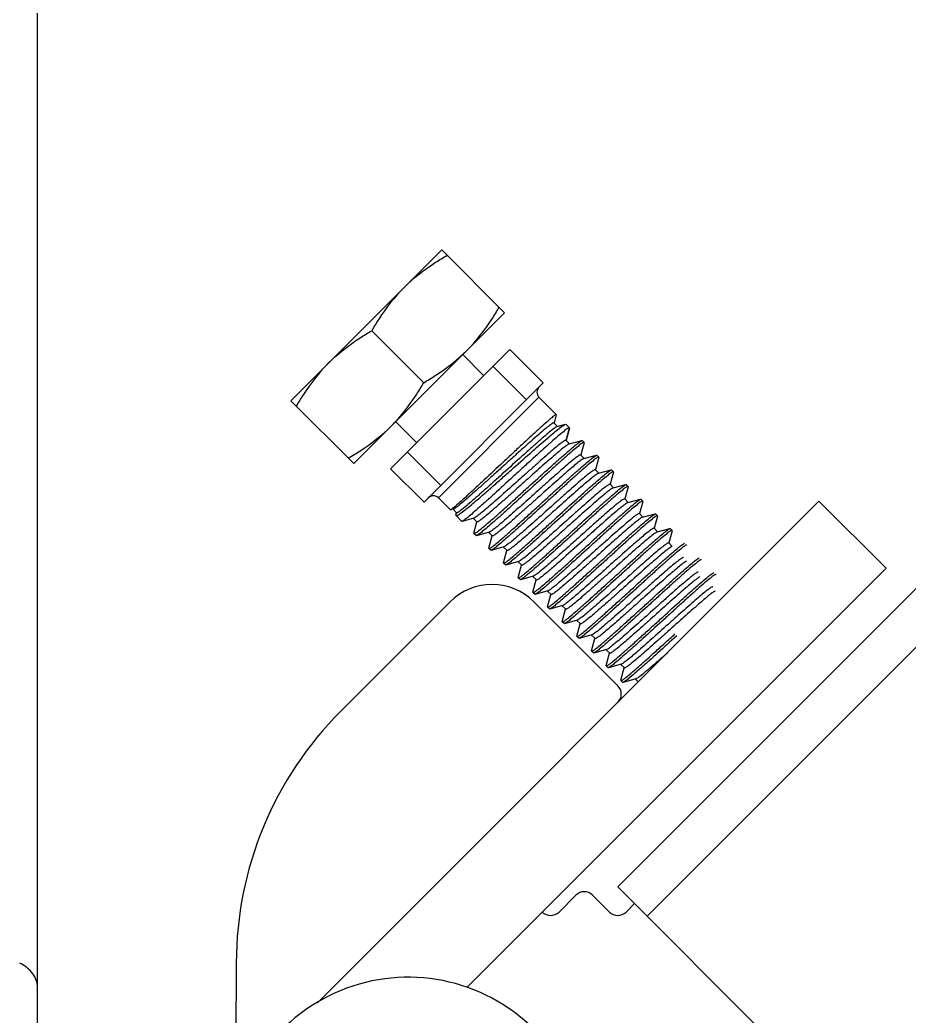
# Model space of a CAD drawing. Extents: x 27938 to 1507990, y 110129 to 923079.
# Drawn here: x 555627 to 556241, y 366413 to 367100 of the extents above; entities that cross this region are included whole.
import ezdxf

# ---------------------------------------------------------------- set-up
doc = ezdxf.new("R2010")
doc.units = 0
doc.header["$LTSCALE"] = 1000
doc.header["$MEASUREMENT"] = 0

msp = doc.modelspace()

# ---------------------------------------------------------------- linework, layer by layer
for p, q in [((556039.64, 366502.44), (558616.91, 369079.7)), ((555639.43, 366391), (555639.43, 369059.47)), ((556059.88, 366482.2), (558637.15, 369059.47)), ((555814.13, 366837.81), (555918.21, 366941.9)), ((555961.58, 366898.53), (555918.21, 366941.9)), ((555857.5, 366794.45), (555961.58, 366898.53)), ((555869.92, 366886.1), (555905.78, 366850.24)), ((555965.12, 366873.16), (555882.87, 366790.91)), ((555932.67, 366869.62), (555947.12, 366855.16)), ((555965.12, 366873.16), (555988.25, 366850.03)), ((555953.56, 366861.59), (555976.69, 366838.46)), ((555906, 366767.78), (555988.25, 366850.03)), ((555985.29, 366840.13), (555915.9, 366770.74)), ((555997.2, 366828.21), (555985.29, 366840.13)), ((555857.5, 366794.45), (555814.13, 366837.81)), ((555997.21, 366828.06), (555995.71, 366822.48)), ((555997.21, 366828.06), (555997.2, 366828.21)), ((555886.41, 366823.36), (555900.87, 366808.9)), ((555995.63, 366822.51), (555998.08, 366820.05)), ((555997.89, 366820), (555997.74, 366819.95)), ((555997.89, 366820), (556003.58, 366821.51)), ((556003.58, 366821.51), (556003.93, 366821.48)), ((556006.26, 366819.15), (556003.93, 366821.48)), ((556003.96, 366810.44), (556006.29, 366819.09)), ((556006.28, 366818.91), (556004.02, 366810.48)), ((556006.29, 366819.09), (556006.26, 366819.15)), ((556006.28, 366818.91), (556006.29, 366819.09)), ((556003.92, 366810.5), (556006.38, 366808.05)), ((556006.17, 366808), (556005.94, 366807.92)), ((556006.17, 366808), (556014.88, 366810.31)), ((556016.4, 366808.79), (556014.13, 366800.36)), ((556014.88, 366810.31), (556015.12, 366810.3)), ((556016.38, 366809.03), (556015.12, 366810.3)), ((556016.4, 366808.79), (556016.38, 366809.03)), ((555894.43, 366802.47), (555917.56, 366779.34)), ((556014.04, 366800.39), (556016.5, 366797.93)), ((556016.29, 366797.88), (556025, 366800.19)), ((556026.52, 366798.67), (556024.25, 366790.24)), ((556025, 366800.19), (556025.24, 366800.18)), ((556026.5, 366798.92), (556025.24, 366800.18)), ((556026.52, 366798.67), (556026.5, 366798.92)), ((556016.29, 366797.88), (556016.15, 366797.83)), ((555882.87, 366790.91), (555906, 366767.78)), ((556024.16, 366790.27), (556026.62, 366787.81)), ((556026.41, 366787.76), (556035.12, 366790.08)), ((556036.64, 366788.55), (556034.37, 366780.12)), ((556035.12, 366790.08), (556035.36, 366790.06)), ((556036.62, 366788.8), (556035.36, 366790.06)), ((556036.64, 366788.55), (556036.62, 366788.8)), ((556034.28, 366780.15), (556036.74, 366777.69)), ((556036.53, 366777.64), (556045.24, 366779.96)), ((556046.76, 366778.43), (556044.49, 366770)), ((556045.24, 366779.96), (556045.48, 366779.94)), ((556046.74, 366778.68), (556045.48, 366779.94)), ((556046.76, 366778.43), (556046.74, 366778.68)), ((556178.42, 366768.43), (555832.4, 366422.41)), ((555924.18, 366762.46), (555915.9, 366770.74)), ((556044.4, 366770.03), (556046.85, 366767.57)), ((556046.65, 366767.52), (556055.36, 366769.84)), ((556056.87, 366768.32), (556054.61, 366759.88)), ((556055.36, 366769.84), (556055.6, 366769.82)), ((556056.86, 366768.56), (556055.6, 366769.82)), ((556056.87, 366768.32), (556056.86, 366768.56)), ((556224.68, 366722.17), (556178.42, 366768.43)), ((555924.28, 366762.45), (555924.18, 366762.46)), ((555926.2, 366762.97), (555924.28, 366762.45)), ((555928.48, 366760.45), (555926.02, 366762.92)), ((555928.02, 366759.03), (555928.4, 366760.47)), ((555932.07, 366754.56), (555928.05, 366758.59)), ((556054.52, 366759.91), (556056.97, 366757.46)), ((556056.76, 366757.4), (556065.47, 366759.72)), ((556066.99, 366758.2), (556064.73, 366749.76)), ((556065.47, 366759.72), (556065.72, 366759.7)), ((556066.98, 366758.44), (556065.72, 366759.7)), ((556066.99, 366758.2), (556066.98, 366758.44)), ((555932.27, 366754.55), (555932.07, 366754.56)), ((555940.28, 366756.7), (555932.27, 366754.55)), ((555942.52, 366754.19), (555940.07, 366756.65)), ((555940.42, 366756.75), (555940.28, 366756.7)), ((555940.39, 366746.52), (555942.43, 366754.22)), ((555940.39, 366746.52), (555940.41, 366746.23)), ((555941.93, 366744.71), (555940.41, 366746.23)), ((555942.18, 366744.69), (555941.93, 366744.71)), ((555950.87, 366747.02), (555942.18, 366744.69)), ((555953.11, 366744.51), (555950.66, 366746.97)), ((555950.77, 366736.09), (555953.02, 366744.54)), ((556064.64, 366749.79), (556067.09, 366747.34)), ((556066.88, 366747.28), (556066.62, 366747.18)), ((556066.88, 366747.28), (556075.59, 366749.6)), ((556077.11, 366748.08), (556074.85, 366739.65)), ((556075.59, 366749.6), (556075.83, 366749.58)), ((556077.1, 366748.32), (556075.83, 366749.58)), ((555960.99, 366736.9), (555952.29, 366734.57)), ((555963.23, 366734.39), (555960.78, 366736.85)), ((556074.76, 366739.67), (556077.21, 366737.22)), ((555950.77, 366736.09), (555950.79, 366735.85)), ((555952.05, 366734.59), (555950.79, 366735.85)), ((555952.29, 366734.57), (555952.05, 366734.59)), ((555960.89, 366725.97), (555963.14, 366734.42)), ((555960.89, 366725.97), (555960.91, 366725.73)), ((555962.17, 366724.47), (555960.91, 366725.73)), ((555962.41, 366724.45), (555962.17, 366724.47)), ((555971.11, 366726.78), (555962.41, 366724.45)), ((555973.35, 366724.27), (555970.9, 366726.73)), ((555971.01, 366715.85), (555973.26, 366724.3)), ((555935.52, 366433.01), (556224.68, 366722.17)), ((555981.23, 366716.66), (555972.53, 366714.33)), ((555983.47, 366714.16), (555981.02, 366716.61)), ((555971.01, 366715.85), (555971.03, 366715.61)), ((555972.29, 366714.35), (555971.03, 366715.61)), ((555972.53, 366714.33), (555972.29, 366714.35)), ((555981.13, 366705.73), (555983.38, 366714.18)), ((555981.13, 366705.73), (555981.15, 366705.49)), ((555982.41, 366704.23), (555981.15, 366705.49)), ((555982.65, 366704.21), (555982.41, 366704.23)), ((555991.35, 366706.55), (555982.65, 366704.21)), ((555993.59, 366704.04), (555991.14, 366706.49)), ((555991.25, 366695.61), (555993.5, 366704.06)), ((555848.38, 366623.43), (555923.98, 366699.02)), ((555981.8, 366699.02), (556039.63, 366641.2)), ((555991.25, 366695.61), (555991.27, 366695.37)), ((556001.47, 366696.43), (555992.77, 366694.09)), ((556003.71, 366693.92), (556001.26, 366696.37)), ((555992.53, 366694.11), (555991.27, 366695.37)), ((555992.77, 366694.09), (555992.53, 366694.11)), ((556001.37, 366685.49), (556003.62, 366693.94)), ((556001.37, 366685.49), (556001.39, 366685.25)), ((556002.65, 366683.99), (556001.39, 366685.25)), ((556002.89, 366683.97), (556002.65, 366683.99)), ((556011.58, 366686.31), (556002.89, 366683.97)), ((556013.83, 366683.8), (556011.37, 366686.25)), ((556011.49, 366675.37), (556013.74, 366683.82)), ((556011.49, 366675.37), (556011.51, 366675.13)), ((556012.77, 366673.87), (556011.51, 366675.13)), ((556021.7, 366676.19), (556013.01, 366673.85)), ((556023.95, 366673.68), (556021.49, 366676.13)), ((556013.01, 366673.85), (556012.77, 366673.87)), ((556021.61, 366665.25), (556023.86, 366673.7)), ((556021.61, 366665.25), (556021.62, 366665.01)), ((556022.89, 366663.75), (556021.62, 366665.01)), ((556023.13, 366663.73), (556022.89, 366663.75)), ((556031.82, 366666.07), (556023.13, 366663.73)), ((556034.07, 366663.56), (556031.61, 366666.01)), ((556031.73, 366655.14), (556033.97, 366663.58)), ((556031.94, 366666.11), (556031.82, 366666.07)), ((556031.73, 366655.14), (556031.74, 366654.89)), ((556033.01, 366653.63), (556031.74, 366654.89)), ((556041.94, 366655.95), (556033.25, 366653.62)), ((556044.18, 366653.44), (556041.73, 366655.89)), ((556042.24, 366656.06), (556041.94, 366655.95)), ((556069.86, 366660.36), (556068.81, 366659.42)), ((556033.25, 366653.62), (556033.01, 366653.63)), ((556041.85, 366645.02), (556044.09, 366653.46)), ((556041.85, 366645.02), (556041.86, 366644.78)), ((556043.12, 366643.51), (556041.86, 366644.78)), ((556043.37, 366643.5), (556043.12, 366643.51)), ((556052.06, 366645.83), (556043.37, 366643.5)), ((556053.81, 366643.82), (556051.85, 366645.77)), ((555999.15, 366485.07), (556010.71, 366496.64)), ((556022.28, 366496.64), (556033.84, 366485.07)), ((556276.72, 366265.36), (556039.64, 366502.44)), ((556045.41, 366485.07), (556051.21, 366490.87)), ((555776.51, 366347.35), (555776.53, 366449.99))]:
    msp.add_line(p, q)
for centre, radius, start, end in [((555988.76, 366843.6), 4.91, 135, 225), ((555912.43, 366767.27), 4.91, 45, 135), ((555952.89, 366670.11), 40.89, 45, 135), ((554953.28, 367922.57), 1685.22, 311.49659, 311.69317), ((556033.84, 366635.41), 8.18, 315, 45), ((556021.85, 366449.95), 245.33, 135, 179.99137), ((556016.5, 366490.85), 8.18, 45, 135), ((555993.37, 366490.85), 8.18, 225, 315), ((556039.63, 366490.85), 8.18, 225, 315), ((555895.08, 366317.4), 122.66, 45, 180)]:
    msp.add_arc(centre, radius, start, end)
for points, knots in [([(555892.19, 366915.88), (555898.76, 366922.45), (555908.65, 366930.16), (555919.26, 366936.59), (555921.97, 366938.14)], [0, 0, 0, 0, 0.748734, 1, 1, 1, 1]), ([(555892.19, 366915.88), (555885.62, 366909.31), (555877.91, 366899.42), (555871.48, 366888.8), (555869.92, 366886.1)], [0, 0, 0, 0, 0.748734, 1, 1, 1, 1]), ([(555935.56, 366872.51), (555942.13, 366879.08), (555949.84, 366888.97), (555956.27, 366899.58), (555957.83, 366902.28)], [0, 0, 0, 0, 0.748734, 1, 1, 1, 1]), ([(555840.15, 366863.84), (555846.72, 366870.41), (555856.61, 366878.11), (555867.22, 366884.55), (555869.92, 366886.1)], [0, 0, 0, 0, 0.748734, 1, 1, 1, 1]), ([(555905.78, 366850.24), (555908.49, 366851.8), (555919.1, 366858.23), (555928.99, 366865.94), (555935.56, 366872.51)], [0, 0, 0, 0, 0.251266, 1, 1, 1, 1]), ([(555840.15, 366863.84), (555833.58, 366857.26), (555825.87, 366847.37), (555819.44, 366836.76), (555817.88, 366834.06)], [0, 0, 0, 0, 0.748734, 1, 1, 1, 1]), ([(555883.52, 366820.47), (555890.09, 366827.04), (555897.8, 366836.93), (555904.23, 366847.54), (555905.78, 366850.24)], [0, 0, 0, 0, 0.748734, 1, 1, 1, 1]), ([(555997.2, 366828.21), (555997.13, 366828.28), (555996.73, 366828.08), (555996.19, 366827.74), (555995.2, 366826.99), (555993.96, 366825.98), (555992.39, 366824.64), (555989.71, 366822.31), (555985.73, 366818.73), (555980.31, 366813.77), (555974.16, 366808.08), (555967.51, 366801.88), (555962.94, 366797.6), (555960.61, 366795.42)], [0, 0, 0, 0, 0.005975, 0.020757, 0.044787, 0.077931, 0.119904, 0.170322, 0.294497, 0.445723, 0.618225, 0.805372, 1, 1, 1, 1]), ([(555853.74, 366798.2), (555856.45, 366799.76), (555867.06, 366806.19), (555876.95, 366813.9), (555883.52, 366820.47)], [0, 0, 0, 0, 0.251266, 1, 1, 1, 1]), ([(555995.63, 366822.51), (555995.55, 366822.58), (555995.15, 366822.48), (555994.6, 366822.17), (555993.66, 366821.55), (555991.88, 366820.22), (555988.98, 366817.86), (555984.82, 366814.3), (555979.81, 366809.9), (555974.15, 366804.85), (555968.03, 366799.34), (555961.68, 366793.6), (555955.31, 366787.83), (555949.15, 366782.27), (555943.4, 366777.12), (555938.26, 366772.56), (555933.89, 366768.79), (555930.44, 366765.88), (555928, 366764.06), (555926.71, 366763.1), (555926.2, 366762.97)], [0, 0, 0, 0, 0.003408, 0.010859, 0.022746, 0.039043, 0.084265, 0.144846, 0.218467, 0.302327, 0.393271, 0.487922, 0.582812, 0.674511, 0.759756, 0.835562, 0.899325, 0.948916, 0.982758, 1, 1, 1, 1]), ([(555997.74, 366819.95), (555997.14, 366819.71), (555995.67, 366818.63), (555992.95, 366816.54), (555989.22, 366813.38), (555984.6, 366809.36), (555979.25, 366804.61), (555971.22, 366797.41), (555962.91, 366789.89), (555954.58, 366782.36), (555948.66, 366777.03), (555943.25, 366772.21), (555938.51, 366768.06), (555934.62, 366764.74), (555931.92, 366762.55), (555930.28, 366761.32), (555929.42, 366760.76), (555928.91, 366760.47), (555928.55, 366760.39), (555928.48, 366760.45)], [0, 0, 0, 0, 0.020955, 0.059103, 0.113123, 0.180989, 0.260159, 0.347694, 0.534881, 0.627806, 0.715891, 0.796084, 0.865657, 0.922292, 0.964169, 0.979163, 0.990063, 0.996877, 1, 1, 1, 1]), ([(555966.08, 366789.95), (555970.49, 366793.86), (555976.92, 366799.57), (555985.19, 366806.84), (555990.59, 366811.52), (555995.22, 366815.42), (555998.91, 366818.44), (556001.56, 366820.37), (556003, 366821.36), (556003.58, 366821.51)], [0, 0, 0, 0, 0.36061, 0.525686, 0.673058, 0.797798, 0.895751, 0.96375, 1, 1, 1, 1]), ([(556006.26, 366819.15), (556006.19, 366819.23), (556005.75, 366819.09), (556005.17, 366818.74), (556004.16, 366818.05), (556002.23, 366816.56), (555999.06, 366813.92), (555994.51, 366809.96), (555989.02, 366805.06), (555982.8, 366799.44), (555976.08, 366793.31), (555971.46, 366789.08), (555969.1, 366786.92)], [0, 0, 0, 0, 0.006592, 0.021615, 0.045765, 0.07897, 0.171361, 0.295434, 0.446486, 0.618762, 0.805651, 1, 1, 1, 1]), ([(556003.92, 366810.5), (556003.86, 366810.57), (556003.5, 366810.51), (556002.64, 366810.05), (556000.83, 366808.78), (555998.08, 366806.57), (555994.4, 366803.49), (555989.98, 366799.66), (555984.95, 366795.23), (555979.49, 366790.37), (555971.87, 366783.55), (555964.32, 366776.77), (555957.05, 366770.32), (555952.24, 366766.1), (555948.1, 366762.55), (555944.75, 366759.76), (555942.3, 366757.91), (555940.96, 366756.96), (555940.42, 366756.75)], [0, 0, 0, 0, 0.003423, 0.010579, 0.037456, 0.080663, 0.138775, 0.209755, 0.291087, 0.37988, 0.472977, 0.658847, 0.745051, 0.822663, 0.888974, 0.9417, 0.979072, 1, 1, 1, 1]), ([(556005.94, 366807.92), (556005.37, 366807.67), (556003.97, 366806.68), (556001.45, 366804.74), (555998.03, 366801.89), (555992, 366796.71), (555983.31, 366789), (555974.15, 366780.79), (555966.58, 366774.01), (555961.17, 366769.2), (555956.21, 366764.83), (555951.86, 366761.07), (555948.25, 366758.04), (555945.55, 366755.88), (555943.78, 366754.64), (555942.93, 366754.18), (555942.59, 366754.13), (555942.52, 366754.19)], [0, 0, 0, 0, 0.022337, 0.061116, 0.115132, 0.182525, 0.347585, 0.533263, 0.62576, 0.713694, 0.794001, 0.863897, 0.920985, 0.963343, 0.989649, 0.996648, 1, 1, 1, 1]), ([(555977.83, 366778.2), (555982.24, 366782.2), (555988.67, 366788.04), (555996.93, 366795.46), (556002.31, 366800.23), (556006.87, 366804.19), (556010.47, 366807.26), (556013.01, 366809.16), (556014.35, 366810.17), (556014.88, 366810.31)], [0, 0, 0, 0, 0.364383, 0.530802, 0.678899, 0.80359, 0.900608, 0.966703, 1, 1, 1, 1]), ([(556016.38, 366809.03), (556016.3, 366809.11), (556015.87, 366808.98), (556015.29, 366808.63), (556014.27, 366807.93), (556012.34, 366806.44), (556009.17, 366803.81), (556004.61, 366799.86), (555999.11, 366794.97), (555992.88, 366789.36), (555986.15, 366783.24), (555981.52, 366779.02), (555979.16, 366776.87)], [0, 0, 0, 0, 0.006599, 0.021626, 0.045783, 0.07899, 0.17139, 0.295472, 0.446527, 0.618792, 0.805664, 1, 1, 1, 1]), ([(556014.04, 366800.39), (556013.98, 366800.45), (556013.65, 366800.4), (556012.85, 366799.98), (556011.18, 366798.82), (556008.62, 366796.8), (556005.21, 366793.95), (556001.1, 366790.41), (555996.4, 366786.28), (555991.25, 366781.71), (555983.99, 366775.22), (555975.08, 366767.23), (555965.35, 366758.59), (555958.35, 366752.53), (555954.05, 366749.07), (555952.42, 366747.87), (555951.73, 366747.45)], [0, 0, 0, 0, 0.003276, 0.010003, 0.035189, 0.075723, 0.130391, 0.197437, 0.274674, 0.359569, 0.449334, 0.631602, 0.797703, 0.926003, 0.970542, 1, 1, 1, 1]), ([(555988.01, 366768.01), (555992.42, 366772.03), (555998.84, 366777.88), (556007.08, 366785.32), (556012.45, 366790.1), (556017.01, 366794.06), (556020.6, 366797.13), (556023.14, 366799.04), (556024.47, 366800.05), (556025, 366800.19)], [0, 0, 0, 0, 0.364458, 0.5309, 0.679013, 0.803707, 0.900705, 0.96676, 1, 1, 1, 1]), ([(556026.5, 366798.92), (556026.42, 366798.99), (556025.99, 366798.86), (556025.41, 366798.51), (556024.39, 366797.81), (556022.46, 366796.32), (556019.29, 366793.69), (556014.73, 366789.74), (556009.23, 366784.85), (556003, 366779.24), (555996.27, 366773.12), (555991.64, 366768.9), (555989.28, 366766.75)], [0, 0, 0, 0, 0.006599, 0.021626, 0.045783, 0.07899, 0.171387, 0.295463, 0.446517, 0.618788, 0.805663, 1, 1, 1, 1]), ([(555960.61, 366795.42), (555956.18, 366791.28), (555949.73, 366785.25), (555941.49, 366777.58), (555936.17, 366772.66), (555931.7, 366768.6), (555928.57, 366765.81), (555926.6, 366764.14), (555925.56, 366763.29), (555924.83, 366762.76), (555924.44, 366762.49), (555924.28, 366762.45)], [0, 0, 0, 0, 0.370672, 0.539326, 0.688624, 0.813221, 0.908664, 0.94435, 0.971581, 0.990141, 1, 1, 1, 1]), ([(556016.15, 366797.83), (556015.61, 366797.62), (556014.27, 366796.68), (556011.83, 366794.84), (556008.49, 366792.06), (556004.36, 366788.52), (555999.57, 366784.32), (555992.35, 366777.91), (555984.85, 366771.19), (555977.29, 366764.43), (555971.88, 366759.61), (555966.9, 366755.23), (555962.53, 366751.44), (555958.89, 366748.39), (555956.17, 366746.22), (555954.38, 366744.96), (555953.53, 366744.5), (555953.18, 366744.45), (555953.11, 366744.51)], [0, 0, 0, 0, 0.020991, 0.058538, 0.11151, 0.178089, 0.255944, 0.342332, 0.528306, 0.621317, 0.709946, 0.791063, 0.861805, 0.919689, 0.962708, 0.989461, 0.996585, 1, 1, 1, 1]), ([(555928.05, 366758.59), (555928.14, 366758.5), (555928.6, 366758.54), (555929.74, 366759.12), (555932.05, 366760.69), (555935.58, 366763.46), (555940.26, 366767.33), (555945.85, 366772.11), (555952.17, 366777.64), (555959, 366783.66), (555963.69, 366787.82), (555966.08, 366789.95)], [0, 0, 0, 0, 0.00776, 0.023279, 0.080973, 0.173371, 0.297247, 0.447964, 0.619802, 0.806185, 1, 1, 1, 1]), ([(555969.1, 366786.92), (555964.69, 366782.88), (555958.26, 366776.98), (555950, 366769.49), (555944.65, 366764.67), (555940.11, 366760.69), (555936.55, 366757.6), (555934.06, 366755.71), (555932.77, 366754.69), (555932.27, 366754.55)], [0, 0, 0, 0, 0.366158, 0.533208, 0.681646, 0.806314, 0.902893, 0.968094, 1, 1, 1, 1]), ([(556024.16, 366790.27), (556024.1, 366790.33), (556023.74, 366790.27), (556022.87, 366789.8), (556021.05, 366788.53), (556018.28, 366786.31), (556014.59, 366783.2), (556010.15, 366779.36), (556005.1, 366774.91), (555999.62, 366770.03), (555991.99, 366763.2), (555984.44, 366756.43), (555977.19, 366750), (555972.42, 366745.83), (555968.34, 366742.35), (555965.08, 366739.64), (555962.75, 366737.93), (555961.49, 366737.04), (555960.99, 366736.9)], [0, 0, 0, 0, 0.003453, 0.010691, 0.037881, 0.081592, 0.14037, 0.212138, 0.294327, 0.383985, 0.477885, 0.664851, 0.751185, 0.82854, 0.894141, 0.945651, 0.981282, 1, 1, 1, 1]), ([(556026.41, 366787.76), (556025.91, 366787.62), (556024.65, 366786.73), (556022.32, 366785.02), (556019.06, 366782.32), (556014.98, 366778.84), (556010.21, 366774.66), (556002.97, 366768.24), (555995.41, 366761.47), (555987.78, 366754.64), (555982.3, 366749.76), (555977.25, 366745.31), (555972.81, 366741.46), (555969.11, 366738.35), (555966.34, 366736.13), (555964.52, 366734.86), (555963.65, 366734.39), (555963.3, 366734.33), (555963.23, 366734.39)], [0, 0, 0, 0, 0.01868, 0.054278, 0.105765, 0.171349, 0.248696, 0.335028, 0.522011, 0.615926, 0.705601, 0.787809, 0.859594, 0.918387, 0.96211, 0.989307, 0.996546, 1, 1, 1, 1]), ([(555998.13, 366757.89), (556002.54, 366761.91), (556008.96, 366767.76), (556017.2, 366775.2), (556022.57, 366779.98), (556027.13, 366783.94), (556030.72, 366787.02), (556033.26, 366788.92), (556034.59, 366789.94), (556035.12, 366790.08)], [0, 0, 0, 0, 0.364461, 0.530908, 0.679021, 0.80371, 0.900704, 0.966759, 1, 1, 1, 1]), ([(556036.62, 366788.8), (556036.54, 366788.87), (556036.11, 366788.74), (556035.53, 366788.39), (556034.51, 366787.69), (556032.58, 366786.2), (556029.41, 366783.57), (556024.85, 366779.62), (556019.35, 366774.73), (556013.12, 366769.12), (556006.39, 366763), (556001.76, 366758.78), (555999.4, 366756.63)], [0, 0, 0, 0, 0.006599, 0.021625, 0.045781, 0.078987, 0.171384, 0.295462, 0.446514, 0.618783, 0.805661, 1, 1, 1, 1]), ([(555940.41, 366746.23), (555940.49, 366746.15), (555940.93, 366746.26), (555941.54, 366746.61), (555942.56, 366747.28), (555944.52, 366748.75), (555947.71, 366751.36), (555952.29, 366755.29), (555957.81, 366760.15), (555964.06, 366765.75), (555970.82, 366771.84), (555975.46, 366776.05), (555977.83, 366778.2)], [0, 0, 0, 0, 0.006918, 0.022071, 0.046289, 0.079523, 0.171915, 0.295933, 0.446891, 0.619047, 0.805796, 1, 1, 1, 1]), ([(556034.28, 366780.15), (556034.21, 366780.21), (556033.86, 366780.15), (556032.99, 366779.68), (556031.17, 366778.41), (556028.4, 366776.19), (556024.71, 366773.08), (556020.27, 366769.24), (556015.22, 366764.79), (556009.74, 366759.91), (556002.11, 366753.08), (555994.56, 366746.31), (555987.31, 366739.89), (555982.54, 366735.71), (555978.46, 366732.23), (555975.2, 366729.52), (555972.87, 366727.81), (555971.61, 366726.92), (555971.11, 366726.78)], [0, 0, 0, 0, 0.003454, 0.01069, 0.03788, 0.081592, 0.14037, 0.212137, 0.294327, 0.383985, 0.477885, 0.664852, 0.751185, 0.82854, 0.894141, 0.945652, 0.981282, 1, 1, 1, 1]), ([(556008.25, 366747.77), (556012.66, 366751.79), (556019.08, 366757.64), (556027.32, 366765.08), (556032.69, 366769.86), (556037.25, 366773.83), (556040.84, 366776.9), (556043.38, 366778.8), (556044.71, 366779.82), (556045.24, 366779.96)], [0, 0, 0, 0, 0.364466, 0.530912, 0.679022, 0.803712, 0.900708, 0.966761, 1, 1, 1, 1]), ([(556046.74, 366778.68), (556046.66, 366778.75), (556046.23, 366778.62), (556045.65, 366778.27), (556044.63, 366777.57), (556042.7, 366776.09), (556039.53, 366773.45), (556034.97, 366769.5), (556029.47, 366764.61), (556023.24, 366759), (556016.51, 366752.88), (556011.88, 366748.66), (556009.51, 366746.51)], [0, 0, 0, 0, 0.006599, 0.021626, 0.045784, 0.078991, 0.17139, 0.295471, 0.446526, 0.618793, 0.805664, 1, 1, 1, 1]), ([(555979.16, 366776.87), (555974.75, 366772.86), (555968.34, 366767.01), (555960.09, 366759.57), (555954.73, 366754.79), (555950.17, 366750.82), (555946.58, 366747.75), (555944.04, 366745.84), (555942.7, 366744.83), (555942.18, 366744.69)], [0, 0, 0, 0, 0.36438, 0.530794, 0.678893, 0.803589, 0.900608, 0.966702, 1, 1, 1, 1]), ([(556036.53, 366777.64), (556036.03, 366777.51), (556034.77, 366776.62), (556032.44, 366774.9), (556029.18, 366772.2), (556025.1, 366768.72), (556020.33, 366764.54), (556013.08, 366758.12), (556005.53, 366751.35), (555997.9, 366744.52), (555992.42, 366739.64), (555987.37, 366735.19), (555982.93, 366731.34), (555979.23, 366728.24), (555976.46, 366726.02), (555974.64, 366724.74), (555973.77, 366724.27), (555973.42, 366724.21), (555973.35, 366724.27)], [0, 0, 0, 0, 0.01868, 0.054279, 0.105765, 0.171349, 0.248696, 0.335028, 0.522011, 0.615925, 0.705601, 0.787808, 0.859593, 0.918386, 0.962109, 0.989307, 0.996546, 1, 1, 1, 1]), ([(555950.79, 366735.85), (555950.87, 366735.77), (555951.3, 366735.91), (555951.88, 366736.26), (555952.9, 366736.95), (555954.83, 366738.44), (555958, 366741.07), (555962.56, 366745.03), (555968.06, 366749.91), (555974.29, 366755.53), (555981.02, 366761.64), (555985.65, 366765.86), (555988.01, 366768.01)], [0, 0, 0, 0, 0.006599, 0.021626, 0.045783, 0.07899, 0.17139, 0.295472, 0.446527, 0.618792, 0.805664, 1, 1, 1, 1]), ([(555989.28, 366766.75), (555984.87, 366762.74), (555978.46, 366756.89), (555970.21, 366749.45), (555964.85, 366744.67), (555960.29, 366740.7), (555956.69, 366737.63), (555954.16, 366735.73), (555952.82, 366734.71), (555952.29, 366734.57)], [0, 0, 0, 0, 0.364388, 0.530807, 0.678903, 0.803593, 0.90061, 0.966703, 1, 1, 1, 1]), ([(556044.4, 366770.03), (556044.29, 366770.13), (556043.68, 366769.89), (556042.86, 366769.39), (556041.41, 366768.36), (556039.59, 366766.93), (556037.31, 366765.06), (556033.54, 366761.86), (556028.08, 366757.11), (556020.92, 366750.74), (556013.23, 366743.86), (556005.5, 366736.94), (556000.38, 366732.38), (555997.89, 366730.19)], [0, 0, 0, 0, 0.007395, 0.024841, 0.052899, 0.091256, 0.139324, 0.196326, 0.333257, 0.493011, 0.665004, 0.837814, 1, 1, 1, 1]), ([(556046.65, 366767.52), (556046.37, 366767.45), (556045.7, 366767.06), (556044.52, 366766.26), (556042.92, 366765.03), (556040, 366762.68), (556035.53, 366758.88), (556029.39, 366753.49), (556022.42, 366747.29), (556012.69, 366738.58), (556005.32, 366731.97), (556000.42, 366727.66)], [0, 0, 0, 0, 0.013818, 0.037342, 0.070418, 0.112612, 0.221771, 0.358329, 0.51407, 0.679595, 1, 1, 1, 1]), ([(556018.37, 366737.66), (556022.78, 366741.67), (556029.2, 366747.52), (556037.44, 366754.96), (556042.81, 366759.74), (556047.36, 366763.71), (556050.96, 366766.78), (556053.49, 366768.68), (556054.83, 366769.7), (556055.36, 366769.84)], [0, 0, 0, 0, 0.364457, 0.5309, 0.679014, 0.803707, 0.900705, 0.966759, 1, 1, 1, 1]), ([(556056.86, 366768.56), (556056.78, 366768.63), (556056.35, 366768.5), (556055.77, 366768.15), (556054.75, 366767.46), (556052.82, 366765.97), (556049.65, 366763.33), (556045.09, 366759.38), (556039.59, 366754.49), (556033.36, 366748.88), (556026.63, 366742.77), (556021.99, 366738.54), (556019.63, 366736.39)], [0, 0, 0, 0, 0.006598, 0.021625, 0.045781, 0.078988, 0.171384, 0.295459, 0.446511, 0.618782, 0.805661, 1, 1, 1, 1]), ([(555928.02, 366759.03), (555928.01, 366758.98), (555927.97, 366758.84), (555927.98, 366758.66), (555928.05, 366758.59)], [0, 0, 0, 0, 0.336514, 1, 1, 1, 1]), ([(555960.91, 366725.73), (555960.99, 366725.65), (555961.42, 366725.79), (555962, 366726.14), (555963.02, 366726.83), (555964.95, 366728.32), (555968.12, 366730.95), (555972.68, 366734.91), (555978.18, 366739.79), (555984.41, 366745.41), (555991.14, 366751.52), (555995.77, 366755.74), (555998.13, 366757.89)], [0, 0, 0, 0, 0.006598, 0.021625, 0.045781, 0.078987, 0.171384, 0.295461, 0.446511, 0.618782, 0.805661, 1, 1, 1, 1]), ([(556054.52, 366759.91), (556054.46, 366759.97), (556054.12, 366759.92), (556053.28, 366759.48), (556051.55, 366758.27), (556048.91, 366756.17), (556045.38, 366753.22), (556041.14, 366749.55), (556036.29, 366745.29), (556031.01, 366740.59), (556023.59, 366733.96), (556014.58, 366725.88), (556006, 366718.26), (555999.99, 366713.08), (555996.51, 366710.17), (555993.88, 366708.11), (555992.4, 366707.05), (555991.79, 366706.73)], [0, 0, 0, 0, 0.003347, 0.010273, 0.036252, 0.078044, 0.134342, 0.203263, 0.282469, 0.369263, 0.460682, 0.644854, 0.810039, 0.878342, 0.933909, 0.974886, 1, 1, 1, 1]), ([(556028.49, 366727.54), (556032.9, 366731.55), (556039.31, 366737.4), (556047.56, 366744.84), (556052.92, 366749.62), (556057.48, 366753.59), (556061.08, 366756.66), (556063.61, 366758.56), (556064.95, 366759.58), (556065.47, 366759.72)], [0, 0, 0, 0, 0.364465, 0.530912, 0.679024, 0.803711, 0.900705, 0.96676, 1, 1, 1, 1]), ([(556066.98, 366758.44), (556066.9, 366758.52), (556066.47, 366758.38), (556065.88, 366758.03), (556064.87, 366757.34), (556062.94, 366755.85), (556059.77, 366753.21), (556055.21, 366749.26), (556049.71, 366744.37), (556043.48, 366738.76), (556036.75, 366732.65), (556032.11, 366728.43), (556029.75, 366726.27)], [0, 0, 0, 0, 0.006599, 0.021625, 0.045782, 0.078988, 0.171386, 0.295466, 0.446519, 0.618787, 0.805663, 1, 1, 1, 1]), ([(555999.4, 366756.63), (555994.99, 366752.62), (555988.57, 366746.77), (555980.33, 366739.33), (555974.97, 366734.55), (555970.41, 366730.59), (555966.81, 366727.51), (555964.28, 366725.61), (555962.94, 366724.59), (555962.41, 366724.45)], [0, 0, 0, 0, 0.36438, 0.530799, 0.678898, 0.803591, 0.900607, 0.966701, 1, 1, 1, 1]), ([(556056.29, 366757.2), (556055.67, 366756.87), (556054.18, 366755.8), (556051.54, 366753.72), (556048.05, 366750.8), (556042.03, 366745.61), (556033.46, 366738), (556024.45, 366729.93), (556017.04, 366723.3), (556011.77, 366718.62), (556006.94, 366714.36), (556002.7, 366710.71), (555999.18, 366707.76), (555996.55, 366705.66), (555994.82, 366704.46), (555993.99, 366704.02), (555993.65, 366703.97), (555993.59, 366704.04)], [0, 0, 0, 0, 0.025452, 0.066707, 0.122484, 0.190926, 0.356185, 0.540209, 0.631499, 0.718144, 0.797196, 0.865969, 0.922139, 0.963832, 0.989749, 0.996659, 1, 1, 1, 1]), ([(555951.73, 366747.45), (555951.65, 366747.4), (555951.37, 366747.23), (555951.08, 366747.08), (555950.87, 366747.02)], [0, 0, 0, 0, 0.319512, 1, 1, 1, 1]), ([(555971.03, 366715.61), (555971.11, 366715.53), (555971.54, 366715.67), (555972.12, 366716.02), (555973.13, 366716.71), (555975.07, 366718.2), (555978.24, 366720.83), (555982.8, 366724.79), (555988.3, 366729.67), (555994.53, 366735.29), (556001.26, 366741.4), (556005.89, 366745.62), (556008.25, 366747.77)], [0, 0, 0, 0, 0.006599, 0.021626, 0.045785, 0.078992, 0.171389, 0.295467, 0.446521, 0.618792, 0.805664, 1, 1, 1, 1]), ([(556009.51, 366746.51), (556008.01, 366745.14), (556002.22, 366739.86), (555996.42, 366734.59), (555992.11, 366730.71)], [0, 0, 0, 0, 0.259954, 1, 1, 1, 1]), ([(556064.64, 366749.79), (556064.58, 366749.85), (556064.24, 366749.81), (556063.43, 366749.37), (556061.73, 366748.2), (556059.14, 366746.14), (556055.68, 366743.25), (556051.51, 366739.65), (556046.75, 366735.47), (556041.55, 366730.85), (556034.22, 366724.29), (556025.26, 366716.26), (556015.53, 366707.63), (556008.59, 366701.62), (556004.37, 366698.26), (556002.8, 366697.12), (556002.14, 366696.74)], [0, 0, 0, 0, 0.003305, 0.010114, 0.035629, 0.076684, 0.132028, 0.199852, 0.277906, 0.36359, 0.454044, 0.637108, 0.802836, 0.929298, 0.972356, 1, 1, 1, 1]), ([(556066.62, 366747.18), (556066.04, 366746.92), (556064.64, 366745.93), (556062.11, 366743.98), (556058.71, 366741.14), (556052.73, 366736.01), (556044.14, 366728.38), (556035.08, 366720.26), (556027.58, 366713.56), (556022.23, 366708.8), (556017.31, 366704.47), (556013, 366700.74), (556009.41, 366697.73), (556006.72, 366695.59), (556004.96, 366694.36), (556004.12, 366693.91), (556003.77, 366693.85), (556003.71, 366693.92)], [0, 0, 0, 0, 0.022884, 0.062013, 0.116185, 0.183563, 0.348248, 0.533395, 0.625672, 0.713454, 0.793688, 0.863588, 0.920738, 0.96319, 0.989584, 0.996617, 1, 1, 1, 1]), ([(556038.61, 366717.42), (556043.02, 366721.43), (556049.43, 366727.28), (556057.68, 366734.72), (556063.04, 366739.5), (556067.6, 366743.47), (556071.2, 366746.54), (556073.73, 366748.44), (556075.07, 366749.46), (556075.59, 366749.6)], [0, 0, 0, 0, 0.364464, 0.530908, 0.67902, 0.803711, 0.900708, 0.966761, 1, 1, 1, 1]), ([(556077.1, 366748.32), (556077.02, 366748.4), (556076.59, 366748.26), (556076, 366747.91), (556074.99, 366747.22), (556073.06, 366745.73), (556069.89, 366743.1), (556065.33, 366739.14), (556059.83, 366734.26), (556053.6, 366728.64), (556046.86, 366722.53), (556042.23, 366718.31), (556039.87, 366716.15)], [0, 0, 0, 0, 0.006599, 0.021626, 0.045784, 0.078991, 0.171389, 0.295469, 0.446525, 0.618793, 0.805664, 1, 1, 1, 1]), ([(556000.97, 366721.86), (556002.34, 366723.09), (556008.16, 366728.35), (556013.95, 366733.62), (556018.37, 366737.66)], [0, 0, 0, 0, 0.236086, 1, 1, 1, 1]), ([(556074.76, 366739.67), (556074.69, 366739.74), (556074.34, 366739.68), (556073.47, 366739.21), (556071.65, 366737.93), (556068.88, 366735.71), (556065.18, 366732.61), (556060.75, 366728.76), (556055.7, 366724.31), (556050.21, 366719.43), (556042.59, 366712.6), (556035.03, 366705.83), (556027.78, 366699.41), (556023.02, 366695.24), (556018.93, 366691.75), (556015.68, 366689.05), (556013.34, 366687.33), (556012.08, 366686.44), (556011.58, 366686.31)], [0, 0, 0, 0, 0.003453, 0.010691, 0.037881, 0.081592, 0.14037, 0.212138, 0.294327, 0.383986, 0.477885, 0.664852, 0.751185, 0.82854, 0.894141, 0.945651, 0.981282, 1, 1, 1, 1]), ([(556076.91, 366737.13), (556076.38, 366736.95), (556075.07, 366736.02), (556072.66, 366734.22), (556069.35, 366731.46), (556065.23, 366727.94), (556060.45, 366723.75), (556053.22, 366717.34), (556045.7, 366710.59), (556038.12, 366703.81), (556032.69, 366698.98), (556027.69, 366694.57), (556023.3, 366690.77), (556019.64, 366687.7), (556016.9, 366685.51), (556015.1, 366684.25), (556014.25, 366683.79), (556013.89, 366683.73), (556013.83, 366683.8)], [0, 0, 0, 0, 0.020278, 0.057228, 0.109744, 0.176019, 0.253719, 0.340091, 0.526376, 0.619664, 0.708615, 0.790066, 0.861128, 0.91929, 0.962525, 0.989414, 0.996573, 1, 1, 1, 1]), ([(556048.73, 366707.3), (556053.14, 366711.31), (556059.55, 366717.16), (556067.8, 366724.6), (556073.16, 366729.39), (556077.72, 366733.35), (556081.32, 366736.42), (556083.85, 366738.33), (556085.19, 366739.34), (556085.71, 366739.48)], [0, 0, 0, 0, 0.364457, 0.530902, 0.679016, 0.803708, 0.900705, 0.966759, 1, 1, 1, 1]), ([(556087.22, 366738.2), (556087.14, 366738.28), (556086.71, 366738.14), (556086.12, 366737.79), (556085.11, 366737.1), (556083.18, 366735.61), (556080.01, 366732.98), (556075.45, 366729.02), (556069.95, 366724.14), (556063.72, 366718.52), (556056.98, 366712.41), (556052.35, 366708.19), (556049.99, 366706.04)], [0, 0, 0, 0, 0.006598, 0.021624, 0.04578, 0.078986, 0.171383, 0.295458, 0.446509, 0.61878, 0.80566, 1, 1, 1, 1]), ([(555992.11, 366730.71), (555989.66, 366728.51), (555985.27, 366724.58), (555980.06, 366720.05), (555976.69, 366717.24), (555974.87, 366715.8), (555973.55, 366714.87), (555972.83, 366714.41), (555972.53, 366714.33)], [0, 0, 0, 0, 0.385949, 0.692398, 0.809823, 0.90093, 0.964477, 1, 1, 1, 1]), ([(555997.89, 366730.19), (555995.84, 366728.38), (555992.15, 366725.14), (555987.25, 366721), (555984.01, 366718.38), (555982.16, 366717.12), (555981.5, 366716.74), (555981.23, 366716.66)], [0, 0, 0, 0, 0.381196, 0.68557, 0.895499, 0.961223, 1, 1, 1, 1]), ([(556019.63, 366736.39), (556015.23, 366732.38), (556008.81, 366726.53), (556000.57, 366719.09), (555995.2, 366714.31), (555990.65, 366710.35), (555987.05, 366707.28), (555984.51, 366705.37), (555983.18, 366704.35), (555982.65, 366704.21)], [0, 0, 0, 0, 0.364389, 0.530809, 0.678905, 0.803593, 0.900609, 0.966703, 1, 1, 1, 1]), ([(556000.42, 366727.66), (555998.19, 366725.69), (555995.02, 366722.91), (555991.01, 366719.51), (555988.59, 366717.51), (555986.65, 366715.97), (555985.1, 366714.85), (555984.24, 366714.31), (555983.58, 366714.04), (555983.47, 366714.16)], [0, 0, 0, 0, 0.409427, 0.580571, 0.725203, 0.84078, 0.925396, 0.977977, 1, 1, 1, 1]), ([(555991.27, 366695.37), (555991.34, 366695.29), (555991.77, 366695.43), (555992.36, 366695.78), (555993.37, 366696.47), (555995.31, 366697.96), (555998.48, 366700.6), (556003.03, 366704.55), (556008.53, 366709.44), (556014.76, 366715.05), (556021.5, 366721.16), (556026.13, 366725.38), (556028.49, 366727.54)], [0, 0, 0, 0, 0.006598, 0.021624, 0.04578, 0.078986, 0.171383, 0.295457, 0.446508, 0.618779, 0.805659, 1, 1, 1, 1]), ([(556029.75, 366726.27), (556025.35, 366722.26), (556018.93, 366716.41), (556010.69, 366708.98), (556005.32, 366704.19), (556000.77, 366700.23), (555997.17, 366697.16), (555994.63, 366695.25), (555993.3, 366694.23), (555992.77, 366694.09)], [0, 0, 0, 0, 0.364378, 0.530796, 0.678896, 0.80359, 0.900607, 0.966701, 1, 1, 1, 1]), ([(556084.88, 366729.55), (556084.81, 366729.62), (556084.46, 366729.56), (556083.59, 366729.09), (556081.77, 366727.81), (556079, 366725.59), (556075.3, 366722.49), (556070.86, 366718.64), (556065.81, 366714.19), (556060.33, 366709.31), (556052.7, 366702.49), (556045.15, 366695.71), (556037.9, 366689.29), (556033.14, 366685.12), (556029.05, 366681.64), (556025.8, 366678.93), (556023.46, 366677.21), (556022.2, 366676.32), (556021.7, 366676.19)], [0, 0, 0, 0, 0.003453, 0.010691, 0.037881, 0.081592, 0.14037, 0.212138, 0.294327, 0.383985, 0.477885, 0.664851, 0.751185, 0.82854, 0.894141, 0.945652, 0.981282, 1, 1, 1, 1]), ([(556087.12, 366727.04), (556086.62, 366726.91), (556085.37, 366726.02), (556083.03, 366724.31), (556079.78, 366721.6), (556075.7, 366718.12), (556070.93, 366713.95), (556063.68, 366707.52), (556056.13, 366700.75), (556048.5, 366693.92), (556043.01, 366689.04), (556037.96, 366684.59), (556033.53, 366680.74), (556029.83, 366677.64), (556027.06, 366675.42), (556025.24, 366674.14), (556024.37, 366673.67), (556024.01, 366673.61), (556023.95, 366673.68)], [0, 0, 0, 0, 0.01868, 0.054279, 0.105765, 0.171349, 0.248696, 0.335028, 0.522011, 0.615926, 0.705601, 0.787809, 0.859594, 0.918386, 0.96211, 0.989307, 0.996546, 1, 1, 1, 1]), ([(556058.85, 366697.18), (556063.25, 366701.19), (556069.67, 366707.04), (556077.92, 366714.48), (556083.28, 366719.27), (556087.84, 366723.23), (556091.43, 366726.3), (556093.97, 366728.21), (556095.31, 366729.22), (556095.83, 366729.36)], [0, 0, 0, 0, 0.364467, 0.530915, 0.679025, 0.803711, 0.900707, 0.96676, 1, 1, 1, 1]), ([(556097.33, 366728.08), (556097.26, 366728.16), (556096.83, 366728.02), (556096.24, 366727.67), (556095.23, 366726.98), (556093.3, 366725.49), (556090.12, 366722.86), (556085.57, 366718.9), (556080.07, 366714.02), (556073.84, 366708.4), (556067.1, 366702.29), (556062.47, 366698.07), (556060.11, 366695.92)], [0, 0, 0, 0, 0.006599, 0.021626, 0.045782, 0.078989, 0.171389, 0.29547, 0.446524, 0.618789, 0.805663, 1, 1, 1, 1]), ([(555981.15, 366705.49), (555981.27, 366705.36), (555982.02, 366705.77), (555983, 366706.39), (555984.8, 366707.79), (555987.07, 366709.64), (555989.91, 366712.06), (555994.61, 366716.16), (555998.34, 366719.5), (556000.97, 366721.86)], [0, 0, 0, 0, 0.020756, 0.072951, 0.157489, 0.273181, 0.418074, 0.58959, 1, 1, 1, 1]), ([(556001.39, 366685.25), (556001.46, 366685.18), (556001.89, 366685.31), (556002.48, 366685.66), (556003.49, 366686.36), (556005.43, 366687.84), (556008.6, 366690.48), (556013.15, 366694.43), (556018.65, 366699.32), (556024.88, 366704.93), (556031.62, 366711.04), (556036.25, 366715.27), (556038.61, 366717.42)], [0, 0, 0, 0, 0.006599, 0.021626, 0.045784, 0.078991, 0.171389, 0.295469, 0.446524, 0.618793, 0.805664, 1, 1, 1, 1]), ([(556039.87, 366716.15), (556035.47, 366712.14), (556029.05, 366706.29), (556020.81, 366698.86), (556015.44, 366694.07), (556010.88, 366690.11), (556007.29, 366687.04), (556004.75, 366685.13), (556003.42, 366684.11), (556002.89, 366683.97)], [0, 0, 0, 0, 0.364385, 0.530802, 0.678899, 0.803593, 0.900611, 0.966704, 1, 1, 1, 1]), ([(556095, 366719.43), (556094.93, 366719.5), (556094.58, 366719.44), (556093.72, 366718.98), (556091.93, 366717.72), (556089.2, 366715.54), (556085.55, 366712.48), (556081.17, 366708.69), (556076.18, 366704.29), (556070.76, 366699.47), (556063.19, 366692.7), (556055.68, 366685.96), (556048.46, 366679.55), (556043.67, 366675.36), (556039.55, 366671.83), (556036.22, 366669.06), (556033.8, 366667.23), (556032.47, 366666.3), (556031.94, 366666.11)], [0, 0, 0, 0, 0.003421, 0.010562, 0.037381, 0.080505, 0.138524, 0.209422, 0.2907, 0.379486, 0.472632, 0.658757, 0.745137, 0.822917, 0.889348, 0.942099, 0.979356, 1, 1, 1, 1]), ([(556096.34, 366716.47), (556095.65, 366716.05), (556094.01, 366714.83), (556089.69, 366711.36), (556082.68, 366705.29), (556072.95, 366696.65), (556064.05, 366688.67), (556056.8, 366682.18), (556051.67, 366677.63), (556046.98, 366673.51), (556042.88, 366669.97), (556039.47, 366667.14), (556036.93, 366665.12), (556035.26, 366663.96), (556034.45, 366663.54), (556034.13, 366663.5), (556034.07, 366663.56)], [0, 0, 0, 0, 0.029785, 0.074591, 0.203221, 0.369388, 0.551512, 0.641153, 0.725906, 0.802996, 0.869902, 0.92445, 0.96489, 0.990017, 0.996729, 1, 1, 1, 1]), ([(556068.97, 366687.06), (556073.37, 366691.07), (556079.79, 366696.93), (556088.04, 366704.36), (556093.4, 366709.15), (556097.96, 366713.11), (556101.55, 366716.18), (556104.09, 366718.09), (556105.43, 366719.1), (556105.95, 366719.24)], [0, 0, 0, 0, 0.364461, 0.530904, 0.679016, 0.803709, 0.900707, 0.966761, 1, 1, 1, 1]), ([(556107.45, 366717.96), (556107.38, 366718.04), (556106.95, 366717.9), (556106.36, 366717.55), (556105.35, 366716.86), (556103.41, 366715.37), (556100.24, 366712.74), (556095.69, 366708.78), (556090.19, 366703.9), (556083.96, 366698.29), (556077.22, 366692.17), (556072.59, 366687.95), (556070.23, 366685.8)], [0, 0, 0, 0, 0.006599, 0.021626, 0.045785, 0.078992, 0.171389, 0.295467, 0.446522, 0.618792, 0.805664, 1, 1, 1, 1]), ([(556105.12, 366709.31), (556105.05, 366709.38), (556104.71, 366709.32), (556103.86, 366708.87), (556102.11, 366707.65), (556099.43, 366705.51), (556095.85, 366702.51), (556091.55, 366698.79), (556086.64, 366694.48), (556081.3, 366689.72), (556073.82, 366683.03), (556064.76, 366674.92), (556056.17, 366667.29), (556050.19, 366662.15), (556046.78, 366659.3), (556044.23, 366657.34), (556042.82, 366656.33), (556042.24, 366656.06)], [0, 0, 0, 0, 0.003377, 0.010392, 0.036719, 0.079064, 0.136075, 0.205816, 0.285882, 0.373504, 0.465641, 0.650631, 0.815398, 0.882927, 0.937326, 0.976755, 1, 1, 1, 1]), ([(556011.51, 366675.13), (556011.58, 366675.06), (556012.01, 366675.19), (556012.6, 366675.54), (556013.61, 366676.24), (556015.54, 366677.72), (556018.72, 366680.36), (556023.27, 366684.31), (556028.77, 366689.2), (556035, 366694.81), (556041.74, 366700.93), (556046.37, 366705.15), (556048.73, 366707.3)], [0, 0, 0, 0, 0.006599, 0.021626, 0.045782, 0.078988, 0.171386, 0.295467, 0.446519, 0.618787, 0.805663, 1, 1, 1, 1]), ([(556049.99, 366706.04), (556045.59, 366702.02), (556039.17, 366696.17), (556030.92, 366688.74), (556025.56, 366683.95), (556021, 366679.99), (556017.41, 366676.92), (556014.87, 366675.01), (556013.54, 366674), (556013.01, 366673.85)], [0, 0, 0, 0, 0.364385, 0.530805, 0.678902, 0.803592, 0.900607, 0.966702, 1, 1, 1, 1]), ([(556106.72, 366706.51), (556106.07, 366706.14), (556104.51, 366705.01), (556100.31, 366701.67), (556093.37, 366695.67), (556083.64, 366687.04), (556074.68, 366679), (556067.34, 366672.44), (556062.12, 366667.8), (556057.35, 366663.61), (556053.17, 366660), (556049.7, 366657.1), (556047.1, 366655.04), (556045.4, 366653.86), (556044.58, 366653.42), (556044.25, 366653.38), (556044.18, 366653.44)], [0, 0, 0, 0, 0.027294, 0.070064, 0.196169, 0.361823, 0.545041, 0.635628, 0.721465, 0.799678, 0.867653, 0.923128, 0.964285, 0.989864, 0.996689, 1, 1, 1, 1]), ([(556002.14, 366696.74), (556002.07, 366696.7), (556001.86, 366696.58), (556001.63, 366696.47), (556001.47, 366696.43)], [0, 0, 0, 0, 0.311047, 1, 1, 1, 1]), ([(556021.62, 366665.01), (556021.7, 366664.94), (556022.13, 366665.07), (556022.72, 366665.42), (556023.73, 366666.12), (556025.66, 366667.61), (556028.83, 366670.24), (556033.39, 366674.19), (556038.89, 366679.08), (556045.12, 366684.69), (556051.86, 366690.81), (556056.49, 366695.03), (556058.85, 366697.18)], [0, 0, 0, 0, 0.006597, 0.021621, 0.045777, 0.078982, 0.171377, 0.295452, 0.446506, 0.618779, 0.805659, 1, 1, 1, 1]), ([(556060.11, 366695.92), (556055.71, 366691.9), (556049.29, 366686.05), (556041.04, 366678.62), (556035.68, 366673.83), (556031.12, 366669.87), (556027.53, 366666.8), (556024.99, 366664.89), (556023.65, 366663.88), (556023.13, 366663.73)], [0, 0, 0, 0, 0.364379, 0.530793, 0.678893, 0.803588, 0.900607, 0.966702, 1, 1, 1, 1]), ([(556031.74, 366654.89), (556031.82, 366654.82), (556032.25, 366654.95), (556032.84, 366655.3), (556033.85, 366656), (556035.78, 366657.49), (556038.95, 366660.12), (556043.51, 366664.07), (556049.01, 366668.96), (556055.24, 366674.57), (556061.98, 366680.69), (556066.61, 366684.91), (556068.97, 366687.06)], [0, 0, 0, 0, 0.006599, 0.021626, 0.045784, 0.078991, 0.17139, 0.295471, 0.446527, 0.618793, 0.805664, 1, 1, 1, 1]), ([(556070.23, 366685.8), (556065.82, 366681.78), (556059.41, 366675.93), (556051.16, 366668.5), (556045.8, 366663.71), (556041.24, 366659.75), (556037.65, 366656.68), (556035.11, 366654.77), (556033.77, 366653.76), (556033.25, 366653.62)], [0, 0, 0, 0, 0.364387, 0.530806, 0.678902, 0.803594, 0.900611, 0.966704, 1, 1, 1, 1]), ([(556041.86, 366644.78), (556041.94, 366644.7), (556042.37, 366644.83), (556042.96, 366645.18), (556043.97, 366645.88), (556045.9, 366647.37), (556049.07, 366650), (556053.63, 366653.95), (556059.13, 366658.84), (556065.36, 366664.45), (556072.09, 366670.57), (556076.73, 366674.79), (556079.09, 366676.94)], [0, 0, 0, 0, 0.006599, 0.021625, 0.045781, 0.078987, 0.171384, 0.295463, 0.446514, 0.618784, 0.805662, 1, 1, 1, 1]), ([(556080.35, 366675.68), (556075.94, 366671.66), (556069.53, 366665.81), (556061.28, 366658.38), (556055.92, 366653.6), (556051.36, 366649.63), (556047.77, 366646.56), (556045.23, 366644.65), (556043.89, 366643.64), (556043.37, 366643.5)], [0, 0, 0, 0, 0.364383, 0.530802, 0.678901, 0.803592, 0.900607, 0.966701, 1, 1, 1, 1]), ([(556068.81, 366659.42), (556066.92, 366657.76), (556063.47, 366654.74), (556058.82, 366650.76), (556055.32, 366647.95), (556053.36, 366646.48), (556052.57, 366646.05)], [0, 0, 0, 0, 0.35859, 0.653631, 0.870795, 1, 1, 1, 1]), ([(555639.43, 366433.13), (555639.43, 366436.43), (555636.69, 366443.62), (555630.68, 366448), (555627.25, 366449.7)], [0, 0, 0, 0, 0.461863, 1, 1, 1, 1])]:
    msp.add_open_spline(points, degree=3, knots=knots)
for points in [[(556056.76, 366757.4), (556056.6, 366757.36), (556056.44, 366757.28), (556056.29, 366757.2)], [(555991.79, 366706.73), (555991.65, 366706.66), (555991.5, 366706.59), (555991.35, 366706.55)], [(556052.57, 366646.05), (556052.4, 366645.96), (556052.24, 366645.88), (556052.06, 366645.83)]]:
    msp.add_open_spline(points, degree=3)

doc.saveas('drawing.dxf')
